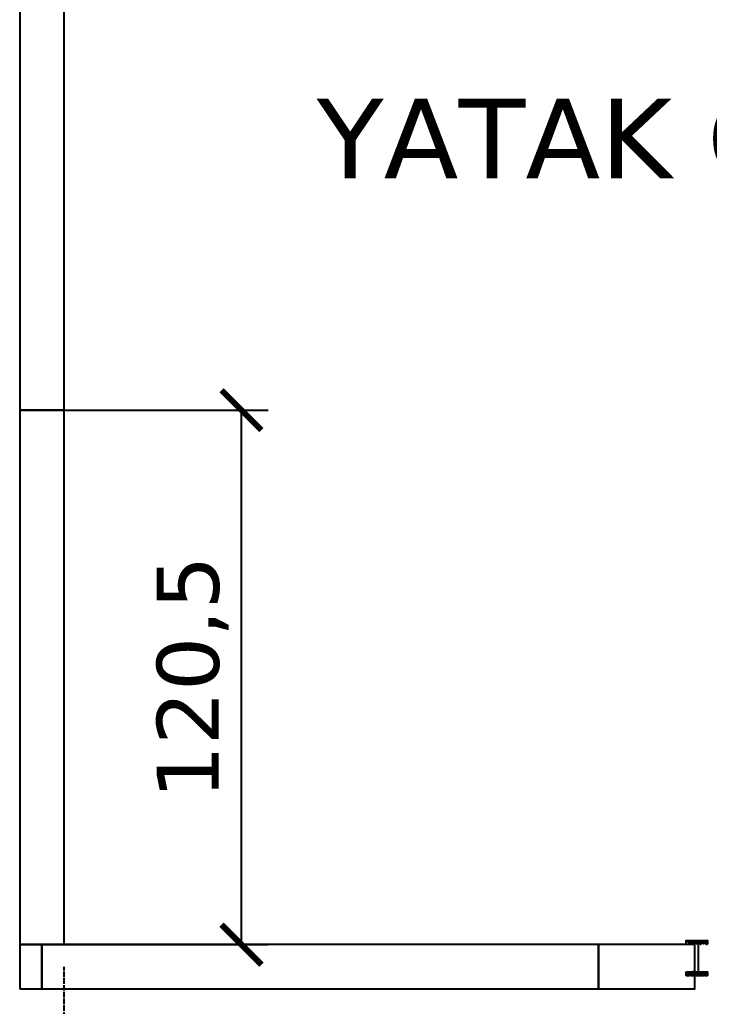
# Model space of a CAD drawing. Header units: centimetres. Extents: x -135 to 5324, y -1304 to 1609.
# Drawn here: x 3436 to 3591.5, y 877.6 to 1100 of the extents above; entities that cross this region are included whole.
import ezdxf
from ezdxf.enums import TextEntityAlignment as Align

# ---------------------------------------------------------------- set-up
doc = ezdxf.new("R2010")
doc.units = ezdxf.units.CM
doc.linetypes.add('DASHED', pattern=[1.524, 1.27, -0.254])
for name, color, linetype in [('ACIK_SINIR', 8, 'DASHED'), ('IC_KAPILAR', 7, 'Continuous'), ('MONTAJ_OZEL_OLCU', 6, 'Continuous'), ('MONTAJ_OZEL_PANO', 6, 'Continuous'), ('MONTAJ_STANDART', 7, 'Continuous'), ('MONTAJ_YAZI', 4, 'Continuous')]:
    doc.layers.add(name, color=color, linetype=linetype)
doc.styles.add('PORTMAN', font='DejaVuSans.ttf')
doc.dimstyles.new('PORTMAN', dxfattribs={"dimtxt": 14, "dimasz": 9, "dimexe": 6, "dimexo": 5, "dimgap": 4, "dimtad": 1, "dimtxsty": 'PORTMAN', "dimblk": 'ARCHTICK', "dimcen": 2.5, "dimazin": 3, "dimtfac": 0.5, "dimtmove": 2, "dimatfit": 3})

# ---------------------------------------------------------------- blocks, each defined once
blk = doc.blocks.new('BOM_I14_1255p0_IC_DOLU')
blk.add_lwpolyline([(0, 0), (10, 0), (10, 125.5), (0, 125.5)], close=True)
blk = doc.blocks.new('MNT_BOM_I14_1255p0_IC_DOLU')
blk.add_blockref('BOM_I14_1255p0_IC_DOLU', (0, 0))
blk = doc.blocks.new('kaynak-ic-kapi')
at = {"color": 133, "linetype": 'Continuous', "lineweight": 25, "true_color": 0x6ec1dd}
for p, q in [((54247.47, 7919.88), (54248.32, 7919.88)), ((54248.32, 7919.59), (54247.47, 7919.59)), ((54248.6, 7919.88), (54248.04, 7919.03)), ((54248.32, 7919.31), (54248.04, 7919.59)), ((54248.32, 7919.88), (54248.32, 7919.59)), ((54248.32, 7919.31), (54248.6, 7919.31)), ((54248.32, 7919.03), (54248.6, 7919.31)), ((54249.16, 7919.03), (54248.6, 7919.88)), ((54248.6, 7919.88), (54248.6, 7919.59)), ((54248.6, 7919.88), (54248.88, 7919.88)), ((54248.6, 7919.59), (54248.88, 7919.03)), ((54249.16, 7919.88), (54248.88, 7919.59)), ((54248.88, 7919.88), (54249.45, 7919.03)), ((54249.73, 7919.59), (54248.88, 7919.59)), ((54249.16, 7919.03), (54248.88, 7919.03)), ((54249.16, 7919.88), (54249.16, 7919.88)), ((54249.16, 7919.03), (54249.73, 7919.59)), ((54249.16, 7919.03), (54249.45, 7919.03)), ((54250.01, 7919.88), (54249.45, 7919.03)), ((54250.01, 7919.88), (54249.73, 7919.59)), ((54249.73, 7919.31), (54249.73, 7919.59)), ((54249.73, 7919.31), (54250.01, 7919.31)), ((54249.73, 7919.03), (54250.01, 7919.31)), ((54250.57, 7919.03), (54250.01, 7919.88)), ((54250.01, 7919.88), (54250.01, 7919.88)), ((54250.01, 7919.88), (54250.01, 7919.59)), ((54250.01, 7919.88), (54250.29, 7919.88)), ((54250.01, 7919.59), (54250.29, 7919.03)), ((54250.29, 7919.88), (54250.86, 7919.03)), ((54250.29, 7912.83), (54250.29, 7919.03)), ((54250.57, 7919.88), (54250.57, 7919.88)), ((54250.57, 7919.88), (54250.57, 7919.59)), ((54251.42, 7919.59), (54250.57, 7919.59)), ((54250.57, 7919.03), (54250.57, 7919.03)), ((54250.57, 7919.03), (54250.86, 7919.03)), ((54250.86, 7919.03), (54251.14, 7919.59)), ((54251.7, 7919.88), (54251.14, 7919.03)), ((54251.42, 7919.31), (54251.14, 7919.59)), ((54251.42, 7919.88), (54251.42, 7919.88)), ((54251.42, 7919.88), (54251.42, 7919.59)), ((54251.7, 7919.88), (54251.42, 7919.59)), ((54251.42, 7919.59), (54251.98, 7919.03)), ((54251.42, 7919.31), (54251.7, 7919.31)), ((54251.42, 7919.03), (54251.7, 7919.31)), ((54252.27, 7919.03), (54251.7, 7919.88)), ((54251.7, 7919.88), (54252.27, 7919.88)), ((54251.7, 7919.88), (54251.98, 7919.88)), ((54251.98, 7919.88), (54251.98, 7919.88)), ((54251.98, 7919.88), (54251.98, 7919.59)), ((54251.98, 7919.88), (54252.27, 7919.03)), ((54252.27, 7919.59), (54251.98, 7919.59)), ((54251.98, 7919.03), (54251.98, 7919.03)), ((54251.98, 7919.03), (54252.27, 7919.03)), ((54252.27, 7919.03), (54252.27, 7919.03)), ((54248.32, 7912.26), (54247.47, 7912.26)), ((54247.47, 7911.98), (54248.32, 7911.98)), ((54248.6, 7911.98), (54248.04, 7912.83)), ((54248.32, 7912.26), (54248.04, 7912.26)), ((54248.32, 7912.83), (54248.6, 7912.26)), ((54248.32, 7912.26), (54248.32, 7911.98)), ((54248.32, 7912.26), (54248.6, 7912.26)), ((54249.16, 7912.83), (54248.6, 7911.98)), ((54248.6, 7912.26), (54248.88, 7912.83)), ((54249.16, 7912.83), (54248.88, 7912.83)), ((54248.88, 7911.98), (54249.45, 7912.83)), ((54249.16, 7911.98), (54248.88, 7912.26)), ((54249.73, 7912.26), (54248.88, 7912.26)), ((54249.16, 7912.83), (54249.45, 7912.83)), ((54249.16, 7912.83), (54249.73, 7912.26)), ((54249.16, 7911.98), (54249.16, 7911.98)), ((54250.01, 7911.98), (54249.45, 7912.83)), ((54249.73, 7912.83), (54250.01, 7912.26)), ((54250.01, 7911.98), (54249.73, 7912.26)), ((54249.73, 7912.26), (54249.73, 7912.26)), ((54249.73, 7912.26), (54250.01, 7912.26)), ((54250.57, 7912.83), (54250.01, 7911.98)), ((54250.01, 7912.26), (54250.29, 7912.83)), ((54250.01, 7911.98), (54250.01, 7912.26)), ((54250.01, 7911.98), (54250.01, 7911.98)), ((54250.01, 7911.98), (54250.29, 7911.98)), ((54250.29, 7911.98), (54250.86, 7912.83)), ((54250.57, 7912.83), (54250.57, 7912.83)), ((54250.57, 7912.83), (54250.86, 7912.83)), ((54250.57, 7911.98), (54250.57, 7912.26)), ((54251.42, 7912.26), (54250.57, 7912.26)), ((54250.57, 7911.98), (54250.57, 7911.98)), ((54250.86, 7912.83), (54251.14, 7912.26)), ((54251.7, 7911.98), (54251.14, 7912.83)), ((54251.42, 7912.26), (54251.14, 7912.26)), ((54251.42, 7912.26), (54251.98, 7912.83)), ((54251.42, 7912.83), (54251.7, 7912.26)), ((54251.42, 7911.98), (54251.42, 7912.26)), ((54251.7, 7911.98), (54251.42, 7912.26)), ((54251.42, 7912.26), (54251.7, 7912.26)), ((54251.42, 7911.98), (54251.42, 7911.98)), ((54252.27, 7912.83), (54251.7, 7911.98)), ((54251.7, 7911.98), (54252.27, 7911.98)), ((54251.7, 7911.98), (54251.98, 7911.98)), ((54251.98, 7912.83), (54251.98, 7912.83)), ((54251.98, 7912.83), (54252.27, 7912.83)), ((54251.98, 7911.98), (54252.27, 7912.83)), ((54251.98, 7911.98), (54251.98, 7912.26)), ((54252.27, 7912.26), (54251.98, 7912.26)), ((54251.98, 7911.98), (54251.98, 7911.98)), ((54252.27, 7912.83), (54252.27, 7912.83))]:
    blk.add_line(p, q, dxfattribs=at)
for points in [[(54247.47, 7919.03), (54247.47, 7919.88), (54252.27, 7919.88), (54252.27, 7919.03)], [(54248.6, 7919.88), (54250.01, 7919.88), (54251.42, 7919.88)], [(54248.6, 7912.26), (54248.6, 7911.98), (54248.88, 7911.98)], [(54248.6, 7911.98), (54250.01, 7911.98), (54251.42, 7911.98)]]:
    blk.add_lwpolyline(points, dxfattribs=at)
blk.add_lwpolyline([(54247.47, 7912.83), (54252.27, 7912.83), (54252.27, 7911.98), (54247.47, 7911.98)], close=True, dxfattribs=at)
blk = doc.blocks.new('BOM_K01_IC_KAPI_ACIKLIK820')
at = {"layer": 'IC_KAPILAR'}
blk.add_blockref('kaynak-ic-kapi', (0, 0), dxfattribs=at)
blk = doc.blocks.new('BOM_I15_1255p0_IC_K01_SOL_UST')
blk.add_lwpolyline([(0, 0), (10, 0), (10, 21.75), (0, 21.75)], close=True)
at = {"layer": 'IC_KAPILAR', "rotation": 90}
blk.add_blockref('BOM_K01_IC_KAPI_ACIKLIK820', (7918.93, -54227.719), dxfattribs=at)
blk = doc.blocks.new('MNT_BOM_I15_1255p0_IC_K01_SOL_UST')
blk.add_blockref('BOM_I15_1255p0_IC_K01_SOL_UST', (0, 0))
blk = doc.blocks.new('BOM_I12_1205p0_IC_DOLU')
blk.add_lwpolyline([(0, 0), (10, 0), (10, 120.5), (0, 120.5)], close=True)
blk = doc.blocks.new('MNT_BOM_I12_1205p0_IC_DOLU')
blk.add_blockref('BOM_I12_1205p0_IC_DOLU', (0, 0))
blk = doc.blocks.new('_ARCHTICK')
at = {"color": 0, "linetype": 'BYBLOCK', "const_width": 0.15}
blk.add_lwpolyline([(-0.5, -0.5), (0.5, 0.5)], dxfattribs=at)
blk = doc.blocks.new('BOM_B02_IC_KOSE_50x100')
blk.add_lwpolyline([(0, 0), (5, 0), (5, 10), (0, 10)], close=True)
blk = doc.blocks.new('MNT_BOM_B02_IC_KOSE_50x100')
blk.add_blockref('BOM_B02_IC_KOSE_50x100', (0, 0))

msp = doc.modelspace()

# ---------------------------------------------------------------- linework, layer by layer
at = {"layer": 'ACIK_SINIR'}
msp.add_line((3446, 698.25), (3446, 886.5), dxfattribs=at)

# ---------------------------------------------------------------- block references
at = {"layer": 'MONTAJ_OZEL_PANO'}
msp.add_blockref('MNT_BOM_I12_1205p0_IC_DOLU', (3436, 891.5), dxfattribs=at)
at = {"layer": 'MONTAJ_STANDART'}
for name, p in [('MNT_BOM_I14_1255p0_IC_DOLU', (3436, 1012)), ('MNT_BOM_B02_IC_KOSE_50x100', (3436, 881.5))]:
    msp.add_blockref(name, p, dxfattribs=at)
at = {"layer": 'MONTAJ_STANDART', "rotation": 270}
for name, p in [('MNT_BOM_I15_1255p0_IC_K01_SOL_UST', (3566.5, 891.5)), ('MNT_BOM_I14_1255p0_IC_DOLU', (3441, 891.5))]:
    msp.add_blockref(name, p, dxfattribs=at)

# ---------------------------------------------------------------- texts
at = {"layer": 'MONTAJ_YAZI', "style": 'PORTMAN'}
msp.add_text('YATAK ODASI 2', height=18, dxfattribs=at).set_placement((3597.875, 1073.25), align=Align.MIDDLE_CENTER)

# ---------------------------------------------------------------- dimensions: what is measured, and where the dimension line sits
at = {"layer": 'MONTAJ_OZEL_OLCU'}
msp.add_linear_dim(base=(3486, 891.5), p1=(3436, 891.5), p2=(3436, 1012), angle=90, dimstyle='PORTMAN', override={"dimtxt": 14, "dimasz": 9, "dimexe": 6, "dimexo": 5, "dimdec": 2, "dimzin": 8, "dimdsep": 44}, dxfattribs=at).render()

doc.saveas('drawing.dxf')
